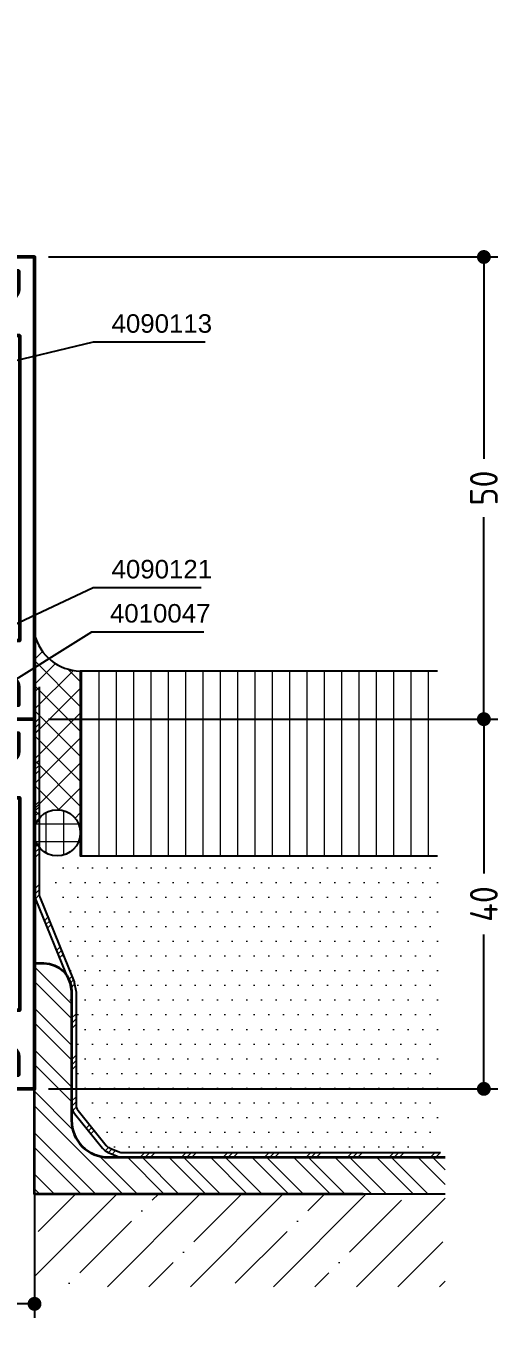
# Model space of a CAD drawing. Header units: millimetres. Extents: x 21 to 175, y 84 to 225.
# Drawn here: x 123.6 to 175.1, y 84.1 to 224.3 of the extents above; entities that cross this region are included whole.
import ezdxf

# ---------------------------------------------------------------- set-up
doc = ezdxf.new("R2010")
doc.units = ezdxf.units.MM
doc.linetypes.add('CENTER', pattern=[50.800000000000004, 31.75, -6.35, 6.35, -6.35])
for name, color, linetype, lineweight in [('AM_5', 3, 'Continuous', 25), ('AM_S', 80, 'Continuous', 50), ('Cent3', 70, 'CENTER', 18), ('Cont1', 7, 'Continuous', 35), ('Cont2', 2, 'Continuous', 25), ('Cont3', 70, 'Continuous', 18), ('Cont4', 10, 'Continuous', 13)]:
    doc.layers.add(name, color=color, linetype=linetype, lineweight=lineweight)
doc.styles.add('HBS_DIMTEXTSTYLE', font='isocp.shx')
doc.styles.add('SWISSL', font='swissl.ttf')
doc.dimstyles.new('Konstruktionsschnitt 1-1$0', dxfattribs={"dimtxt": 3, "dimasz": 1.5, "dimexe": 1.5, "dimexo": 1.5, "dimgap": 1.5, "dimtad": 0, "dimdsep": 46, "dimtxsty": 'HBS_DIMTEXTSTYLE', "dimblk": 'PUNKT', "dimcen": 0, "dimclrd": 3, "dimclre": 3, "dimclrt": 2, "dimadec": 1, "dimazin": 2, "dimtfac": 0.7, "dimtofl": 0, "dimtmove": 0, "dimatfit": 3, "dimfxl": 0, "dimtolj": 1, "dimtzin": 0, "dimarcsym": 0})

# ---------------------------------------------------------------- blocks, each defined once
blk = doc.blocks.new('*X4')
for p, q in [((142.5, 86.5), (142.5, 106.5)), ((144.375, 86.5), (144.375, 106.5)), ((146.25, 86.5), (146.25, 106.5)), ((148.125, 86.5), (148.125, 106.5)), ((150, 86.5), (150, 106.5)), ((151.875, 86.5), (151.875, 106.5)), ((153.75, 86.5), (153.75, 106.5)), ((155.625, 86.5), (155.625, 106.5)), ((157.5, 86.5), (157.5, 106.5)), ((159.375, 86.5), (159.375, 106.5)), ((161.25, 86.5), (161.25, 106.5)), ((163.125, 86.5), (163.125, 106.5)), ((165, 86.5), (165, 106.5)), ((166.875, 86.5), (166.875, 106.5)), ((168.75, 86.5), (168.75, 106.5)), ((170.625, 86.5), (170.625, 106.5)), ((172.5, 86.5), (172.5, 106.5)), ((174.375, 86.5), (174.375, 106.5)), ((176.25, 86.5), (176.25, 106.5)), ((178.125, 86.5), (178.125, 106.5)), ((179.9999999999999, 86.5), (179.9999999999999, 106.5))]:
    blk.add_line(p, q)
blk = doc.blocks.new('*U6')
h = blk.add_hatch()
h.set_pattern_fill('PLAST', color=256, scale=0.5, angle=45, style=0)
h.set_pattern_definition([(45, (-185.0010876446952, -152.7948722439128), (-2.245064030267288, 2.245064030267288), []), (45, (-185.2817206484787, -152.5142392401294), (-2.245064030267288, 2.245064030267288), []), (45, (-185.5623536522621, -152.233606236346), (-2.245064030267288, 2.245064030267288), [])])
h.paths.add_polyline_path([(0.07388437316225804, -22.77064102569818, -0.09700608637681388), (0, -22.39340125350159), (0, 0), (-0.5, 0), (-0.5, -22.39340125350162, 0.09700608637681471), (-0.3891734402565987, -22.95926091179655), (3.260397241431662, -31.91887940557162, -0.04838947198604319), (3.315636705481268, -32.10391567730719), (3.481355090914946, -32.95004272915057, -0.04838947066854372), (3.500000000027569, -33.14224622961147), (3.500000000027569, -45.21917253543637, 0.1710451778906384), (3.831402453431252, -46.15958721741929), (6.864437890690311, -49.928560457232, 0.1257755187291295), (7.459010288739023, -50.37396507401601), (8.453314343605797, -50.78581929866439, 0.09849140335716468), (9.027339492153487, -50.89999999989747), (43.41014726240854, -50.89999999989742), (43.41014726240854, -50.39999999989742), (9.027339492153459, -50.39999999989747, -0.09849140335716512), (8.644656059788332, -50.32387953240875), (7.65035200492153, -49.91202530776036, -0.1257755187291294), (7.253970406222408, -49.61508889657102), (4.220934968963348, -45.84611565675834, -0.1710451778906379), (4.000000000027569, -45.21917253543637), (4.000000000027569, -33.14224622961133, 0.04838947066854359), (3.972032636358648, -32.85394097892011), (3.806314250925027, -32.00781392707697, 0.04838947198604264), (3.723455054850518, -31.73025951947331)])
at = {"layer": 'Cont2'}
for points in [[(-0.5, 0), (-0.5, -22.39340125350162, 0.09700608637681246), (-0.3891734402565987, -22.95926091179655), (3.260397241431662, -31.91887940557162, -0.04838947198607767), (3.315636705481296, -32.10391567730733), (3.481355090914946, -32.95004272915057, -0.04838947066853883), (3.500000000027569, -33.14224622961146), (3.500000000027569, -45.21917253543637, 0.1710451778906408), (3.831402453431252, -46.1595872174193), (6.864437890690311, -49.928560457232, 0.125775518729126), (7.459010288738995, -50.373965074016), (8.453314343605797, -50.78581929866439, 0.09849140335714988), (9.027339492153402, -50.89999999989747), (43.41014726240854, -50.89999999989742)], [(0, 0), (0, -22.39340125350162, 0.09700608637681873), (0.07388437316228647, -22.77064102569824), (3.723455054850518, -31.73025951947331, -0.04838947198602649), (3.806314250924999, -32.00781392707687), (3.972032636358648, -32.85394097892011, -0.04838947066856553), (4.000000000027569, -33.14224622961146), (4.000000000027569, -45.21917253543637, 0.171045177890633), (4.220934968963348, -45.84611565675833), (7.253970406222408, -49.61508889657102, 0.125775518729126), (7.65035200492153, -49.91202530776036), (8.644656059788332, -50.32387953240875, 0.09849140335714988), (9.027339492153402, -50.39999999989747), (43.41014726240854, -50.39999999989742)]]:
    blk.add_lwpolyline(points, format="xyb", dxfattribs=at)
blk = doc.blocks.new('PUNKT')
at = {"color": 0, "linetype": 'Continuous'}
blk.add_line((-0.5, 0), (-1, 0), dxfattribs=at)
at = {"color": 0, "linetype": 'Continuous', "const_width": 0.5}
blk.add_lwpolyline([(-0.25, 0, 1), (0.25, 0, 1)], format="xyb", close=True, dxfattribs=at)
blk = doc.blocks.new('*D10')
at = {"layer": 'AM_5', "color": 3, "lineweight": -2, "transparency": 16777216}
for p, q in [((126.0010876446952, 149.2948722439128), (174.6103261059491, 149.2948722439128)), ((173.1103261059491, 147.7948722439128), (173.1103261059491, 132.596053346275)), ((173.1103261059491, 110.7948722439128), (173.1103261059491, 125.9936911415506)), ((126.0010876447228, 109.2948722439128), (174.6103261059491, 109.2948722439128))]:
    blk.add_line(p, q, dxfattribs=at)
at = {"layer": 'AM_5', "color": 3, "lineweight": -2, "transparency": 16777216, "xscale": 1.5, "yscale": 1.5, "zscale": 1.5}
for p, rotation in [((173.1103261059491, 149.2948722439128), 90), ((173.1103261059491, 109.2948722439128), 270)]:
    blk.add_blockref('PUNKT', p, dxfattribs=dict(at, rotation=rotation))
at = {"layer": 'AM_5', "color": 2, "transparency": 16777216, "insert": (173.1103261059491, 129.2948722439128), "char_height": 3, "attachment_point": 5, "rotation": 90, "style": 'HBS_DIMTEXTSTYLE'}
blk.add_mtext('\\A1;40', dxfattribs=at)
blk = doc.blocks.new('*D11')
at = {"layer": 'AM_5', "color": 3, "lineweight": -2, "transparency": 16777216}
for p, q in [((126.0010876446952, 199.2948722439128), (174.6103261059491, 199.2948722439128)), ((173.1103261059491, 197.7948722439128), (173.1103261059491, 177.446053346275)), ((173.1103261059491, 150.7948722439128), (173.1103261059491, 171.1436911415506)), ((126.0010876446952, 149.2948722439128), (174.6103261059491, 149.2948722439128))]:
    blk.add_line(p, q, dxfattribs=at)
at = {"layer": 'AM_5', "color": 3, "lineweight": -2, "transparency": 16777216, "xscale": 1.5, "yscale": 1.5, "zscale": 1.5}
for p, rotation in [((173.1103261059491, 199.2948722439128), 90), ((173.1103261059491, 149.2948722439128), 270)]:
    blk.add_blockref('PUNKT', p, dxfattribs=dict(at, rotation=rotation))
at = {"layer": 'AM_5', "color": 2, "transparency": 16777216, "insert": (173.1103261059491, 174.2948722439128), "char_height": 3, "attachment_point": 5, "rotation": 90, "style": 'HBS_DIMTEXTSTYLE'}
blk.add_mtext('\\A1;50', dxfattribs=at)
blk = doc.blocks.new('*D12')
at = {"layer": 'AM_5', "color": 3, "lineweight": -2, "transparency": 16777216}
for p, q in [((65.40108764469528, 107.7948722439128), (65.40108764469528, 84.53379331777117)), ((124.5010876446952, 96.3948722436425), (124.5010876446952, 84.53379331777117)), ((66.90108764469528, 86.03379331777117), (86.30122889446406, 86.03379331777117)), ((123.0010876446952, 86.03379331777117), (95.01171188594688, 86.03379331777117))]:
    blk.add_line(p, q, dxfattribs=at)
at = {"layer": 'AM_5', "color": 3, "lineweight": -2, "transparency": 16777216, "xscale": 1.5, "yscale": 1.5, "zscale": 1.5, "rotation": 180}
blk.add_blockref('PUNKT', (65.40108764469528, 86.03379331777117), dxfattribs=at)
at = {"layer": 'AM_5', "color": 3, "lineweight": -2, "transparency": 16777216, "xscale": 1.5, "yscale": 1.5, "zscale": 1.5}
blk.add_blockref('PUNKT', (124.5010876446952, 86.03379331777117), dxfattribs=at)
at = {"layer": 'AM_5', "color": 2, "transparency": 16777216, "insert": (90.65647039020547, 86.03379331777117), "char_height": 3, "attachment_point": 5, "style": 'HBS_DIMTEXTSTYLE'}
blk.add_mtext('\\A1;59.1', dxfattribs=at)
blk = doc.blocks.new('*S31')
at = {"layer": 'AM_5', "color": 3}
for p, q in [((130.8348752095081, 163.4939706959945), (104.2624440062256, 150.9682547480635)), ((142.5348073208455, 163.4939706959945), (130.8348752095081, 163.4939706959945))]:
    blk.add_line(p, q, dxfattribs=at)
at = {"layer": 'AM_5', "color": 3, "linetype": 'Continuous'}
blk.add_line((104.2624440062256, 150.9682547480635), (102.0010876446953, 149.9022963032044), dxfattribs=at)
at = {"layer": 'AM_5', "color": 2, "insert": (132.8348752095081, 164.4939706959945), "char_height": 2, "attachment_point": 7, "style": 'SWISSL'}
blk.add_mtext('4090121', dxfattribs=at)
blk = doc.blocks.new('*S32')
at = {"layer": 'AM_5', "color": 3}
for p, q in [((130.6588385191749, 158.7184684310669), (120.4210407842391, 152.3193868976063)), ((142.8095513501322, 158.7184684310669), (130.6588385191749, 158.7184684310669))]:
    blk.add_line(p, q, dxfattribs=at)
at = {"layer": 'AM_5', "color": 3, "linetype": 'Continuous'}
blk.add_line((120.4210407842391, 152.3193868976063), (118.3010876446842, 150.9943213573061), dxfattribs=at)
at = {"layer": 'AM_5', "color": 2, "insert": (132.6588385191749, 159.7184684310669), "char_height": 2, "attachment_point": 7, "style": 'SWISSL'}
blk.add_mtext('4010047', dxfattribs=at)
blk = doc.blocks.new('*S35')
at = {"layer": 'AM_5', "color": 3}
for p, q in [((130.8348752095081, 190.0729719448643), (104.4323177074278, 183.7488987719066)), ((142.9652214416873, 190.0729719448643), (130.8348752095081, 190.0729719448643))]:
    blk.add_line(p, q, dxfattribs=at)
at = {"layer": 'AM_5', "color": 3, "linetype": 'Continuous'}
blk.add_line((104.4323177074278, 183.7488987719066), (102.0010876446953, 183.1665583370527), dxfattribs=at)
at = {"layer": 'AM_5', "color": 2, "insert": (132.8348752095081, 191.0729719448643), "char_height": 2, "attachment_point": 7, "style": 'SWISSL'}
blk.add_mtext('4090113', dxfattribs=at)
blk = doc.blocks.new('WI1010557')
for points in [[(-54.49999999999998, 10.19999999999999), (-55.23354679286452, 11.81380294430133, 0.294107615057312), (-56.14391327032706, 12.40000000000001), (-56.29999999999998, 12.40000000000001, -0.4142135623730951), (-57.29999999999998, 13.40000000000001), (-57.29999999999997, 26.59999999999999, -0.414213562373095), (-56.29999999999997, 27.59999999999999), (-56.1439132703268, 27.59999999999999, 0.2941076150573486), (-55.2335467928642, 28.18619705569879), (-54.49999999999997, 29.80000000000003), (-54.49999999999998, 30.49999999999998), (-56.69999999999997, 29.49999999999997), (-57.49999999999998, 29.49999999999997), (-57.49999999999997, 33.89999999999998), (-56.69999999999997, 33.89999999999998), (-54.49999999999997, 32.89999999999998), (-54.49999999999997, 35.49999899999997), (-57.49999999999997, 35.49999999999983), (-57.72073743384593, 38.80000000000002), (-56.41437039865156, 38.80000000000001), (-56.85113467977101, 40.00000000000001), (-59.09999999999997, 40), (-59.09999999999997, 0), (-56.85113467977101, -7.105427357601002e-15), (-56.41437039865156, 1.199999999999989), (-57.72073743384593, 1.199999999999982), (-57.49999999999997, 4.500000000000171), (-54.49999999999997, 4.500001000000026), (-54.49999999999997, 7.100000000000023), (-56.69999999999997, 6.100000000000023), (-57.49999999999997, 6.100000000000023), (-57.49999999999998, 10.50000000000003), (-56.69999999999997, 10.50000000000003), (-54.49999999999998, 9.500000000000021), (-54.49999999999998, 10.19999999999999)], [(-20.49999999999996, 32.89999999999998), (-20.49999999999996, 32.9497840575384), (-18.49999999999996, 33.94999999999998), (-17.49999999999997, 33.94999999999999), (-17.49999999999997, 29.44999999999999), (-18.49999999999994, 29.44999999999998), (-20.49999999999996, 30.45021594246158), (-20.49999999999996, 30.49999999999999), (-54.49999999999999, 30.49999999999999), (-54.49999999999999, 30.45021594246158), (-56.5, 29.44999999999998), (-57.49999999999997, 29.44999999999999), (-57.49999999999997, 33.94999999999999), (-56.49999999999999, 33.94999999999998), (-54.49999999999999, 32.9497840575384), (-54.49999999999999, 32.89999999999999, 0.4142135623730951), (-53.49999999999999, 33.89999999999999), (-53.49999999999999, 33.99999999999999, -0.4142135623730951), (-51.99999999999999, 35.49999999999999), (-48.8, 35.49999999999999, 0.4142135623730954), (-47.99999999999999, 36.29999999999999), (-47.99999999999999, 38.49999999999999, 0.4142135623730945), (-48.19999999999999, 38.69999999999998), (-49.3, 38.69999999999998, -0.4142135623730944), (-49.49999999999999, 38.89999999999998), (-49.49999999999999, 38.99999999999999, -0.4142135623730933), (-48.69999999999999, 39.79999999999998), (-47.49999999999999, 39.79999999999998, -0.414213562373094), (-46.99999999999999, 39.29999999999998), (-46.99999999999999, 36.29999999999999, 0.4142135623730955), (-46.19999999999999, 35.49999999999999), (-28.8, 35.49999999999999, 0.4142135623730954), (-28, 36.29999999999999), (-27.99999999999999, 39.29999999999998, -0.4142135623730945), (-27.49999999999999, 39.79999999999998), (-26.3, 39.79999999999998, -0.4142135623730963), (-25.5, 38.99999999999999), (-25.49999999999999, 38.89999999999999, -0.4142135623731066), (-25.69999999999999, 38.69999999999998), (-26.8, 38.69999999999998, 0.4142135623730938), (-27, 38.49999999999999), (-26.99999999999999, 36.29999999999998, 0.414213562373095), (-26.19999999999999, 35.49999999999999), (-23, 35.49999999999999, -0.4142135623730951), (-21.5, 33.99999999999999), (-21.5, 33.89999999999999, 0.4142135623730951), (-20.49999999999996, 32.89999999999998)], [(-20.49999999999998, 10.2), (-19.76645320713581, 11.81380294430117, -0.2941076150573475), (-18.85608672967323, 12.39999999999999), (-18.69999999999998, 12.4, 0.4142135623730883), (-17.7, 13.4), (-17.7, 26.6, 0.4142135623730953), (-18.7, 27.6), (-18.8560867296732, 27.6, -0.2941076150573539), (-19.76645320713581, 28.18619705569882), (-20.49999999999997, 29.79999999999998), (-20.49999999999996, 30.49999999999998), (-18.29999999999998, 29.49999999999997), (-17.49999999999996, 29.49999999999997), (-17.49999999999997, 33.89999999999998), (-18.29999999999998, 33.89999999999998), (-20.49999999999997, 32.89999999999998), (-20.49999999999997, 35.49999899999997), (-17.49999999999997, 35.49999999999983), (-17.27926256615402, 38.80000000000003), (-18.58562960134839, 38.80000000000001), (-18.14886532022894, 40.00000000000001), (-15, 40, -0.4142135623730949), (-14, 39), (-14, 38.5), (-15.89999999999997, 38.5), (-15.90000000000001, 35.5), (-2.699999999999989, 35.5, 0.4142135623730951), (-1.699999999999989, 36.5), (-1.699999999999989, 38.5), (-3.5, 38.5), (-3.712132034355951, 39.01213203435598), (-3.310050506338676, 39.4142135623732, -0.1989123673796397), (-1.895836943965692, 40), (0, 40), (0, -3.552713678800501e-15), (-1.895836943965696, -3.552713678800501e-15, -0.1989123673796396), (-3.310050506338678, 0.5857864376267976), (-3.712132034355953, 0.9878679656440141), (-3.500000000000004, 1.499999999999996), (-1.699999999999992, 1.499999999999996), (-1.699999999999992, 3.499999999999996, 0.4142135623730951), (-2.699999999999992, 4.499999999999996), (-15.90000000000002, 4.5), (-15.89999999999997, 1.499999999999996), (-14, 1.499999999999996), (-14, 0.9999999999999964, -0.4142135623730951), (-15, -3.552713678800501e-15), (-18.14886532022894, -1.06581410364015e-14), (-18.58562960134839, 1.199999999999989), (-17.27926256615402, 1.199999999999974), (-17.49999999999997, 4.500000000000171), (-20.49999999999997, 4.500001000000026), (-20.49999999999997, 7.100000000000023), (-18.29999999999998, 6.100000000000023), (-17.49999999999997, 6.100000000000023), (-17.49999999999996, 10.50000000000003), (-18.29999999999998, 10.50000000000003), (-20.49999999999996, 9.500000000000014), (-20.49999999999998, 10.2)], [(-52, 31.69999999999998), (-52, 34.29999999999998, -0.4142135623730951), (-51.5, 34.79999999999998), (-45.8, 34.79999999999998, -0.4142135623730945), (-45.3, 34.29999999999999), (-45.3, 31.69999999999998, -0.4142135623730955), (-45.8, 31.19999999999998), (-51.5, 31.19999999999998, -0.4142135623730951), (-52, 31.69999999999998)], [(-44.59999999999999, 31.69999999999998), (-44.59999999999999, 34.29999999999999, -0.4142135623730945), (-44.09999999999999, 34.79999999999998), (-38.34999999999999, 34.79999999999998, -0.4142135623730945), (-37.84999999999999, 34.29999999999999), (-37.84999999999999, 31.69999999999998, -0.4142135623730955), (-38.34999999999999, 31.19999999999998), (-44.09999999999999, 31.19999999999998, -0.4142135623730955), (-44.59999999999999, 31.69999999999998)], [(-30.39999999999999, 31.69999999999998, -0.4142135623730945), (-30.89999999999999, 31.19999999999998), (-36.64999999999999, 31.19999999999998, -0.4142135623730946), (-37.14999999999999, 31.69999999999998), (-37.14999999999999, 34.29999999999998, -0.4142135623730955), (-36.64999999999999, 34.79999999999998), (-30.89999999999999, 34.79999999999998, -0.4142135623730951), (-30.39999999999999, 34.29999999999998), (-30.39999999999999, 31.69999999999998)], [(-29.69999999999999, 31.69999999999998), (-29.7, 34.29999999999998, -0.4142135623730958), (-29.2, 34.79999999999998), (-23.49999999999999, 34.79999999999998, -0.4142135623730951), (-22.99999999999999, 34.29999999999998), (-22.99999999999999, 31.69999999999998, -0.414213562373095), (-23.49999999999999, 31.19999999999998), (-29.19999999999999, 31.19999999999998, -0.4142135623730951), (-29.69999999999999, 31.69999999999998)], [(-2.200000000000003, 31.5), (-1.599999999999994, 31.5), (-1.599999999999994, 8.5), (-2.200000000000003, 8.5), (-2.199999999999999, 6), (-15.9, 6), (-15.9, 10.35, 0.1122811000652553), (-16.1016393442623, 11.23660187588392, -0.1122811000652559), (-16.2, 11.6690905958273), (-16.2, 28.33090940417271, -0.1122811000652545), (-16.10163934426229, 28.76339812411609, 0.1122811000652546), (-15.9, 29.65000000000001), (-15.9, 34), (-2.200000000000003, 34), (-2.200000000000003, 31.5)], [(-20.49999999999996, 7.100000000000009), (-20.49999999999996, 7.050215942461594), (-18.49999999999996, 6.050000000000013), (-17.49999999999997, 6.05000000000001), (-17.49999999999997, 10.55000000000001), (-18.49999999999994, 10.55000000000001), (-20.49999999999996, 9.549784057538421), (-20.49999999999996, 9.50000000000001), (-54.49999999999999, 9.500000000000014), (-54.49999999999999, 9.549784057538425), (-56.5, 10.55000000000002), (-57.49999999999997, 10.55000000000001), (-57.49999999999997, 6.050000000000014), (-56.49999999999999, 6.050000000000018), (-54.49999999999999, 7.050215942461598), (-54.49999999999999, 7.100000000000009, -0.4142135623730951), (-53.49999999999999, 6.100000000000009), (-53.49999999999999, 6.000000000000014, 0.4142135623730951), (-51.99999999999999, 4.500000000000013), (-48.8, 4.500000000000012, -0.4142135623730954), (-47.99999999999999, 3.700000000000012), (-47.99999999999999, 1.500000000000017, -0.4142135623730945), (-48.19999999999999, 1.300000000000017), (-49.3, 1.300000000000015, 0.4142135623730944), (-49.49999999999999, 1.100000000000015), (-49.49999999999999, 1.000000000000006, 0.4142135623730933), (-48.69999999999999, 0.2000000000000117), (-47.49999999999999, 0.2000000000000153, 0.414213562373094), (-46.99999999999999, 0.7000000000000153), (-46.99999999999999, 3.700000000000012, -0.4142135623730955), (-46.19999999999999, 4.500000000000012), (-28.8, 4.500000000000009, -0.4142135623730954), (-28, 3.700000000000009), (-27.99999999999999, 0.7000000000000126, 0.4142135623730945), (-27.49999999999999, 0.2000000000000135), (-26.3, 0.2000000000000099, 0.4142135623730963), (-25.5, 1.000000000000011), (-25.49999999999999, 1.100000000000005, 0.4142135623731066), (-25.69999999999999, 1.300000000000013), (-26.8, 1.300000000000015, -0.4142135623730938), (-27, 1.500000000000014), (-26.99999999999999, 3.70000000000001, -0.414213562373095), (-26.19999999999999, 4.500000000000009), (-23, 4.50000000000001, 0.4142135623730951), (-21.5, 6.00000000000001), (-21.5, 6.100000000000004, -0.4142135623730951), (-20.49999999999996, 7.100000000000009)], [(-52, 8.300000000000017), (-52, 5.700000000000013, 0.4142135623730951), (-51.5, 5.200000000000013), (-45.8, 5.200000000000012, 0.4142135623730945), (-45.3, 5.700000000000012), (-45.3, 8.300000000000015, 0.4142135623730955), (-45.8, 8.800000000000015), (-51.5, 8.800000000000017, 0.4142135623730951), (-52, 8.300000000000017)], [(-44.59999999999999, 8.300000000000015), (-44.59999999999999, 5.700000000000011, 0.4142135623730945), (-44.09999999999999, 5.200000000000012), (-38.34999999999999, 5.200000000000012, 0.4142135623730945), (-37.84999999999999, 5.70000000000001), (-37.84999999999999, 8.300000000000015, 0.4142135623730955), (-38.34999999999999, 8.800000000000015), (-44.09999999999999, 8.800000000000015, 0.4142135623730955), (-44.59999999999999, 8.300000000000015)], [(-30.39999999999999, 8.300000000000015, 0.4142135623730945), (-30.89999999999999, 8.800000000000013), (-36.64999999999999, 8.800000000000015, 0.4142135623730946), (-37.14999999999999, 8.300000000000015), (-37.14999999999999, 5.700000000000012, 0.4142135623730955), (-36.64999999999999, 5.200000000000011), (-30.89999999999999, 5.20000000000001, 0.4142135623730951), (-30.39999999999999, 5.70000000000001), (-30.39999999999999, 8.300000000000015)], [(-29.69999999999999, 8.300000000000013), (-29.7, 5.700000000000012, 0.4142135623730958), (-29.2, 5.20000000000001), (-23.49999999999999, 5.20000000000001, 0.4142135623730951), (-22.99999999999999, 5.700000000000009), (-22.99999999999999, 8.300000000000013, 0.414213562373095), (-23.49999999999999, 8.800000000000013), (-29.19999999999999, 8.800000000000013, 0.4142135623730951), (-29.69999999999999, 8.300000000000013)]]:
    blk.add_lwpolyline(points, format="xyb", close=True)
blk = doc.blocks.new('WI1910148')
for points in [[(20.49999999999999, 39.79999999999998), (20.49999999999998, 40.49999999999998), (18.29999999999999, 39.49999999999997), (17.49999999999998, 39.49999999999997), (17.49999999999999, 43.89999999999998), (18.29999999999999, 43.89999999999998), (20.49999999999999, 42.89999999999998), (20.49999999999999, 45.49999899999997), (17.49999999999999, 45.49999999999983), (17.27926256615403, 48.80000000000002), (18.5856296013484, 48.80000000000001), (18.14886532022895, 50.00000000000001), (15, 50, 0.4142135623730951), (14, 49), (14, 48.5), (15.9, 48.5), (15.9, 45.5), (2.799999999999997, 45.5, -0.4142135623730951), (1.799999999999997, 46.5), (1.799999999999983, 66), (3.500000000000014, 66), (3.5, 65), (4.5, 65), (4.5, 68.5), (3.499999999999986, 68.5), (3.5, 67.5), (2.300000000000008, 67.5, -0.4142135623730964), (1.5, 68.30000000000001), (1.5, 72.7, -0.4142135623730963), (2.299999999999994, 73.5), (3.5, 73.5), (3.5, 72.5), (4.5, 72.5), (4.5, 75), (9.184850993605092e-17, 75), (-9.184850993605146e-17, 1.224646799147353e-16), (1.895836943965691, -2.220446049250313e-16, 0.1989123673796397), (3.310050506338675, 0.5857864376267999), (3.71213203435595, 0.9878679656440176), (3.499999999999999, 1.5), (1.699999999999988, 1.5), (1.699999999999988, 3.5, -0.414213562373095), (2.699999999999989, 4.5), (15.90000000000001, 4.5), (15.89999999999997, 1.5), (14, 1.5), (14, 1, 0.4142135623730951), (15, 0), (18.14886532022897, -6.898236322439022e-15), (18.58562960134843, 1.199999999999989), (17.27926256615406, 1.199999999999982), (17.50000000000001, 4.500000000000171), (20.50000000000001, 4.500001000000027), (20.50000000000001, 7.100000000000024), (18.30000000000001, 6.100000000000023), (17.50000000000001, 6.100000000000023), (17.5, 10.50000000000003), (18.30000000000001, 10.50000000000003), (20.5, 9.500000000000021), (20.50000000000001, 10.19999999999999), (19.76645320713582, 11.81380294430119, 0.2941076150573523), (18.85608672967322, 12.4), (18.7, 12.4, -0.4142135623730951), (17.7, 13.4), (17.7, 36.59999999999999, -0.4142135623730951), (18.7, 37.59999999999999), (18.85608672967322, 37.59999999999999, 0.2941076150573537), (19.76645320713582, 38.18619705569881), (20.49999999999999, 39.79999999999998)], [(54.5, 42.89999999999998), (54.5, 42.9497840575384), (56.5, 43.94999999999998), (57.49999999999999, 43.94999999999999), (57.49999999999999, 39.44999999999999), (56.50000000000001, 39.44999999999998), (54.5, 40.45021594246158), (54.5, 40.49999999999999), (20.49999999999998, 40.49999999999999), (20.49999999999998, 40.45021594246158), (18.49999999999996, 39.44999999999998), (17.49999999999999, 39.44999999999999), (17.49999999999999, 43.94999999999999), (18.49999999999998, 43.94999999999998), (20.49999999999998, 42.9497840575384), (20.49999999999998, 42.89999999999999, 0.4142135623730951), (21.49999999999998, 43.89999999999999), (21.49999999999998, 43.99999999999999, -0.4142135623730951), (22.99999999999998, 45.49999999999999), (26.19999999999997, 45.49999999999999, 0.4142135623730954), (26.99999999999997, 46.29999999999999), (26.99999999999997, 48.49999999999999, 0.4142135623730945), (26.79999999999997, 48.69999999999998), (25.69999999999997, 48.69999999999998, -0.4142135623730944), (25.49999999999997, 48.89999999999998), (25.49999999999997, 48.99999999999999, -0.4142135623730933), (26.29999999999997, 49.79999999999998), (27.49999999999997, 49.79999999999998, -0.414213562373094), (27.99999999999997, 49.29999999999998), (27.99999999999997, 46.29999999999999, 0.4142135623730955), (28.79999999999997, 45.49999999999999), (46.19999999999996, 45.49999999999999, 0.4142135623730954), (46.99999999999996, 46.29999999999999), (46.99999999999997, 49.29999999999998, -0.4142135623730945), (47.49999999999997, 49.79999999999998), (48.69999999999996, 49.79999999999998, -0.4142135623730963), (49.49999999999996, 48.99999999999999), (49.49999999999997, 48.89999999999999, -0.4142135623731066), (49.29999999999997, 48.69999999999998), (48.19999999999996, 48.69999999999998, 0.4142135623730938), (47.99999999999996, 48.49999999999999), (47.99999999999997, 46.29999999999998, 0.414213562373095), (48.79999999999997, 45.49999999999999), (51.99999999999996, 45.49999999999999, -0.4142135623730951), (53.49999999999996, 43.99999999999999), (53.49999999999996, 43.89999999999999, 0.4142135623730951), (54.5, 42.89999999999998)], [(54.49999999999999, 39.79999999999998), (54.49999999999999, 40.49999999999998), (56.69999999999998, 39.49999999999997), (57.49999999999999, 39.49999999999997), (57.49999999999999, 43.89999999999998), (56.69999999999998, 43.89999999999998), (54.49999999999999, 42.89999999999998), (54.49999999999999, 45.49999899999997), (57.49999999999999, 45.49999999999983), (57.72073743384594, 48.80000000000002), (56.41437039865157, 48.80000000000001), (56.85113467977102, 50.00000000000001), (59.99999999999997, 50, -0.4142135623730949), (60.99999999999997, 49), (60.99999999999997, 48.5), (59.09999999999999, 48.5), (59.09999999999996, 45.5), (72.29999999999998, 45.5, 0.4142135623730951), (73.29999999999998, 46.5), (73.29999999999998, 48.5), (71.49999999999997, 48.5), (71.28786796564403, 49.01213203435599), (71.6899494936613, 49.4142135623732, -0.1989123673796395), (73.10416305603428, 50), (74.99999999999997, 50), (74.99999999999997, 0), (73.10416305603428, 0, -0.1989123673796384), (71.6899494936613, 0.585786437626794), (71.28786796564403, 0.9878679656440141), (71.49999999999997, 1.5), (73.29999999999998, 1.5), (73.29999999999998, 3.5, 0.4142135623730951), (72.29999999999998, 4.5), (59.09999999999996, 4.5), (59.09999999999999, 1.5), (60.99999999999997, 1.5), (60.99999999999997, 1, -0.4142135623730953), (59.99999999999997, 0), (56.85113467977101, -7.105427357601002e-15), (56.41437039865156, 1.199999999999989), (57.72073743384593, 1.199999999999982), (57.49999999999998, 4.500000000000171), (54.49999999999998, 4.500001000000026), (54.49999999999998, 7.100000000000023), (56.69999999999997, 6.100000000000023), (57.49999999999998, 6.100000000000023), (57.49999999999999, 10.50000000000003), (56.69999999999997, 10.50000000000003), (54.49999999999999, 9.500000000000021), (54.49999999999999, 10.20000000000002), (55.23354679286415, 11.81380294430118, -0.2941076150573527), (56.14391327032675, 12.4), (56.29999999999997, 12.4, 0.4142135623730951), (57.29999999999997, 13.4), (57.29999999999997, 36.59999999999999, 0.4142135623730951), (56.29999999999997, 37.59999999999999), (56.14391327032675, 37.59999999999999, -0.2941076150573532), (55.23354679286415, 38.18619705569881), (54.49999999999999, 39.79999999999998)], [(2.199999999999999, 41.5), (1.599999999999999, 41.5), (1.599999999999999, 8.5), (2.200000000000003, 8.5), (2.200000000000002, 6), (15.9, 5.999999999999999), (15.9, 10.35000000000002, -0.1122811000652539), (16.10163934426229, 11.23660187588394, 0.1122811000652542), (16.2, 11.66909059582731), (16.2, 38.33090940417269, 0.112281100065254), (16.10163934426229, 38.76339812411607, -0.1122811000652529), (15.9, 39.64999999999998), (15.9, 44), (2.200000000000003, 44), (2.199999999999999, 41.5)], [(22.99999999999996, 41.69999999999998), (22.99999999999996, 44.29999999999998, -0.4142135623730951), (23.49999999999996, 44.79999999999998), (29.19999999999996, 44.79999999999998, -0.4142135623730945), (29.69999999999996, 44.29999999999999), (29.69999999999997, 41.69999999999998, -0.4142135623730955), (29.19999999999997, 41.19999999999998), (23.49999999999996, 41.19999999999998, -0.4142135623730951), (22.99999999999996, 41.69999999999998)], [(30.39999999999996, 41.69999999999998), (30.39999999999997, 44.29999999999999, -0.4142135623730945), (30.89999999999997, 44.79999999999998), (36.64999999999996, 44.79999999999998, -0.4142135623730945), (37.14999999999996, 44.29999999999999), (37.14999999999997, 41.69999999999998, -0.4142135623730955), (36.64999999999997, 41.19999999999998), (30.89999999999996, 41.19999999999998, -0.4142135623730955), (30.39999999999996, 41.69999999999998)], [(44.59999999999997, 41.69999999999998, -0.4142135623730945), (44.09999999999997, 41.19999999999998), (38.34999999999997, 41.19999999999998, -0.4142135623730946), (37.84999999999997, 41.69999999999998), (37.84999999999997, 44.29999999999998, -0.4142135623730955), (38.34999999999997, 44.79999999999998), (44.09999999999997, 44.79999999999998, -0.4142135623730951), (44.59999999999997, 44.29999999999998), (44.59999999999997, 41.69999999999998)], [(45.29999999999997, 41.69999999999998), (45.29999999999997, 44.29999999999998, -0.4142135623730958), (45.79999999999997, 44.79999999999998), (51.49999999999997, 44.79999999999998, -0.4142135623730951), (51.99999999999997, 44.29999999999998), (51.99999999999997, 41.69999999999998, -0.414213562373095), (51.49999999999997, 41.19999999999998), (45.79999999999997, 41.19999999999998, -0.4142135623730951), (45.29999999999997, 41.69999999999998)], [(72.79999999999997, 41.5), (73.39999999999998, 41.5), (73.39999999999998, 8.5), (72.79999999999997, 8.5), (72.79999999999997, 6), (59.09999999999997, 6), (59.09999999999997, 10.35000000000002, 0.1122811000652542), (58.89836065573768, 11.23660187588393, -0.1122811000652535), (58.79999999999998, 11.6690905958273), (58.79999999999997, 38.33090940417269, -0.1122811000652536), (58.89836065573768, 38.76339812411607, 0.1122811000652541), (59.09999999999997, 39.65), (59.09999999999997, 44), (72.79999999999997, 44), (72.79999999999997, 41.5)], [(54.5, 7.100000000000002), (54.5, 7.050215942461587), (56.5, 6.050000000000006), (57.49999999999999, 6.050000000000002), (57.49999999999999, 10.55), (56.50000000000001, 10.55000000000001), (54.5, 9.549784057538414), (54.5, 9.500000000000004), (20.49999999999998, 9.500000000000007), (20.49999999999998, 9.549784057538417), (18.49999999999996, 10.55000000000001), (17.49999999999999, 10.55000000000001), (17.49999999999999, 6.050000000000007), (18.49999999999998, 6.050000000000011), (20.49999999999998, 7.050215942461591), (20.49999999999998, 7.100000000000001, -0.4142135623730951), (21.49999999999998, 6.100000000000001), (21.49999999999998, 6.000000000000007, 0.4142135623730951), (22.99999999999998, 4.500000000000006), (26.19999999999997, 4.500000000000004, -0.4142135623730954), (26.99999999999997, 3.700000000000005), (26.99999999999997, 1.50000000000001, -0.4142135623730945), (26.79999999999997, 1.30000000000001), (25.69999999999997, 1.300000000000008, 0.4142135623730944), (25.49999999999997, 1.100000000000008), (25.49999999999997, 0.9999999999999991, 0.4142135623730933), (26.29999999999997, 0.2000000000000046), (27.49999999999997, 0.2000000000000082, 0.414213562373094), (27.99999999999996, 0.7000000000000082), (27.99999999999997, 3.700000000000005, -0.4142135623730955), (28.79999999999997, 4.500000000000005), (46.19999999999996, 4.500000000000002, -0.4142135623730954), (46.99999999999996, 3.700000000000002), (46.99999999999997, 0.7000000000000055, 0.4142135623730945), (47.49999999999997, 0.2000000000000064), (48.69999999999996, 0.2000000000000028, 0.4142135623730963), (49.49999999999996, 1.000000000000004), (49.49999999999997, 1.099999999999998, 0.4142135623731066), (49.29999999999997, 1.300000000000006), (48.19999999999996, 1.300000000000008, -0.4142135623730938), (47.99999999999996, 1.500000000000007), (47.99999999999997, 3.700000000000003, -0.414213562373095), (48.79999999999997, 4.500000000000002), (51.99999999999996, 4.500000000000003, 0.4142135623730951), (53.49999999999996, 6.000000000000003), (53.49999999999996, 6.099999999999997, -0.4142135623730951), (54.5, 7.100000000000002)], [(22.99999999999996, 8.30000000000001), (22.99999999999996, 5.700000000000006, 0.4142135623730951), (23.49999999999996, 5.200000000000006), (29.19999999999996, 5.200000000000005, 0.4142135623730945), (29.69999999999996, 5.700000000000005), (29.69999999999997, 8.300000000000008, 0.4142135623730955), (29.19999999999997, 8.800000000000008), (23.49999999999996, 8.80000000000001, 0.4142135623730951), (22.99999999999996, 8.30000000000001)], [(30.39999999999996, 8.300000000000008), (30.39999999999997, 5.700000000000004, 0.4142135623730945), (30.89999999999997, 5.200000000000005), (36.64999999999996, 5.200000000000005, 0.4142135623730945), (37.14999999999996, 5.700000000000003), (37.14999999999997, 8.300000000000008, 0.4142135623730955), (36.64999999999997, 8.800000000000008), (30.89999999999996, 8.800000000000008, 0.4142135623730955), (30.39999999999996, 8.300000000000008)], [(44.59999999999997, 8.300000000000008, 0.4142135623730945), (44.09999999999997, 8.800000000000006), (38.34999999999997, 8.800000000000008, 0.4142135623730946), (37.84999999999997, 8.300000000000008), (37.84999999999997, 5.700000000000005, 0.4142135623730955), (38.34999999999997, 5.200000000000004), (44.09999999999997, 5.200000000000003, 0.4142135623730951), (44.59999999999997, 5.700000000000003), (44.59999999999997, 8.300000000000008)], [(45.29999999999997, 8.300000000000006), (45.29999999999997, 5.700000000000005, 0.4142135623730958), (45.79999999999997, 5.200000000000003), (51.49999999999997, 5.200000000000003, 0.4142135623730951), (51.99999999999997, 5.700000000000002), (51.99999999999997, 8.300000000000006, 0.414213562373095), (51.49999999999997, 8.800000000000006), (45.79999999999997, 8.800000000000006, 0.4142135623730951), (45.29999999999997, 8.300000000000006)]]:
    blk.add_lwpolyline(points, format="xyb", close=True)

msp = doc.modelspace()

# ---------------------------------------------------------------- hatches: boundary and pattern name
at = {"layer": 'Cent3'}
h = msp.add_hatch(dxfattribs=at)
h.set_pattern_fill('ANSI35', color=256, style=0)
h.set_pattern_definition([(45, (-220.8489123553048, -4.91490837951163), (-4.490128060534576, 4.490128060534577), []), (45, (-216.3587823553048, -4.91490837951163), (-4.490128060534576, 4.490128060534577), [7.9375, -1.5875, 0, -1.5875])])
h.paths.add_polyline_path([(168.9112349071038, 97.8948722436425), (124.5010876447228, 97.8948722436425), (124.5010876447228, 87.89487224364244), (168.9112349071038, 87.89487224364244)])
at = {"layer": 'Cont3'}
h = msp.add_hatch(dxfattribs=at)
h.set_pattern_fill('ANSI37', color=256, scale=0.6, angle=-90.00000000000001, style=0)
h.set_pattern_definition([(315, (-78.96728552615335, 372.5588415324198), (1.347038418160373, 1.347038418160373), []), (44.99999999999999, (-78.96728552615335, 372.5588415324198), (-1.347038418160373, 1.347038418160373), [])])
edge = h.paths.add_edge_path()
edge.add_arc((126.9762062309449, 137.0008722438529), 2.50000000000002, 8.090325720265184, 90.55829241132437, ccw=False)
edge.add_line((129.4513248171945, 137.3527074098066), (129.4513248171945, 154.5008722438529))
edge.add_arc((129.5463737554165, 159.6818698866131), 5.18186943823788, 193.1841401228956, 268.9489877160662, ccw=False)
edge.add_line((124.5010876446952, 158.4999820171825), (124.5003884304183, 137.3477529417819))
edge.add_arc((126.9762062309449, 137.000872243853), 2.499999999999959, 90.55829241132312, 172.0243475417694, ccw=False)
h = msp.add_hatch(dxfattribs=at)
h.set_pattern_fill('ANSI37', color=256, scale=0.6, angle=-45.00000000000001, style=0)
h.set_pattern_definition([(360, (-99.02516244894801, 391.3172176575677), (6.829981729922912e-16, 1.905), []), (90, (-99.02516244894801, 391.3172176575677), (-1.905, 6.829981729922912e-16), [])])
edge = h.paths.add_edge_path()
edge.add_arc((126.9513248171945, 137.0008722438529), 2.5, 0, 360)
h = msp.add_hatch(dxfattribs=at)
h.set_pattern_fill('DOTS', color=256, style=0)
h.set_pattern_definition([(0, (-220.8489123553048, -4.91490837951163), (0.79375, 1.5875), [0, -1.5875])])
h.paths.add_polyline_path([(168.1103261059491, 134.5008722438529), (129.4513248171945, 134.5008722438529), (126.0958098495132, 134.5008722438529), (129.434352550254, 107.9251389762821), (131.7753869907941, 102.9597099435731), (168.9112349071038, 103.0411106915875)])
at = {"layer": 'Cont4'}
h = msp.add_hatch(dxfattribs=at)
h.set_pattern_fill('STEEL', color=256, angle=90, style=0)
h.set_pattern_definition([(135, (-219.5489123554298, -4.91490837951163), (-2.245064030267288, -2.245064030267288), []), (135, (-221.1364123554298, -4.91490837951163), (-2.245064030267288, -2.245064030267288), [])])
edge = h.paths.add_edge_path()
edge.add_line((124.5010876446952, 111.2948722439128), (124.5010876447228, 97.89487224401536))
edge.add_line((124.5010876447228, 97.89487224401539), (160.0510876447229, 97.89487224401536))
edge.add_line((160.0510876447229, 97.89487224401533), (168.9112349071038, 97.89487224364247))
edge.add_line((168.9112349071038, 97.8948722436425), (168.9112349071038, 101.8948722440154))
edge.add_line((168.9112349071038, 101.8948722440154), (132.5010876447228, 101.8948722440153))
edge.add_arc((132.5010876447228, 105.8948722440153), 4, 180, 270, ccw=False)
edge.add_line((128.5010876447228, 105.8948722440153), (128.5010876447228, 119.8948722440153))
edge.add_arc((125.5010876447228, 119.8948722440153), 3, 0, 90)
edge.add_line((125.5010876447228, 122.8948722440153), (124.5010876447228, 122.8948722440153))
edge.add_line((124.5010876447228, 122.8948722440153), (124.5010876447228, 120.4288740089481))
edge.add_line((124.5010876447228, 120.4288740089481), (124.5010876446952, 111.2948722439128))

# ---------------------------------------------------------------- linework, layer by layer
at = {"layer": 'Cont1'}
msp.add_lwpolyline([(160.0510876447229, 97.89487224401533), (124.5010876447228, 97.89487224401539), (124.5010876447228, 122.8948722440153), (125.5010876447228, 122.8948722440153, -0.4142135623730951), (128.5010876447228, 119.8948722440153), (128.5010876447228, 105.8948722440153, 0.4142135623730951), (132.5010876447228, 101.8948722440153), (168.9112349071038, 101.8948722440154)], format="xyb", dxfattribs=at)
at = {"layer": 'Cont2'}
for points in [[(168.1103261059491, 154.5008722438529), (129.4513248171945, 154.5008722438529), (129.4513248171945, 134.5008722438529), (168.1103261059491, 134.5008722438529)], [(168.9112349071038, 97.8948722436425), (124.5010876447228, 97.8948722436425), (124.5010876447228, 87.89487224364244)]]:
    msp.add_lwpolyline(points, dxfattribs=at)
msp.add_circle((126.9513248171945, 137.0008722438529), 2.5, dxfattribs=at)
msp.add_arc((129.5463737554164, 159.6818698866131), 5.181869438237841, 193.1841401228952, 268.9489877160672, dxfattribs=at)

# ---------------------------------------------------------------- block references
at = {"layer": 'AM_5'}
for name in ['*S35', '*S31', '*S32']:
    msp.add_blockref(name, (0, 0), dxfattribs=at)
at = {"layer": 'AM_S'}
for name, p in [('WI1910148', (49.50108764469528, 149.2948722439128)), ('WI1010557', (124.5010876446952, 109.2948722439128))]:
    msp.add_blockref(name, p, dxfattribs=at)
at = {"layer": 'Cont3'}
for name, p in [('*X4', (-12.88967389405082, 48.00087224385292)), ('*U6', (125.0010876446952, 152.7948722439128))]:
    msp.add_blockref(name, p, dxfattribs=at)

# ---------------------------------------------------------------- dimensions: what is measured, and where the dimension line sits
at = {"layer": 'AM_5'}
for base, p1, p2, picture, middle in [((173.1103261059491, 149.2948722439128), (124.5010876446952, 199.2948722439128), (124.5010876446952, 149.2948722439128), '*D11', (173.1103261059491, 174.2948722439128)), ((173.1103261059491, 109.2948722439128), (124.5010876446952, 149.2948722439128), (124.5010876447228, 109.2948722439128), '*D10', (173.1103261059491, 129.2948722439128))]:
    dim = msp.add_linear_dim(base=base, p1=p1, p2=p2, angle=90, dimstyle='Konstruktionsschnitt 1-1$0', override={"dimscale": 1}, dxfattribs=at)
    dim.commit()
    dim.dimension.update_dxf_attribs({"geometry": picture, "text_midpoint": middle, "dimtype": 160})
dim = msp.add_linear_dim(base=(65.40108764469528, 86.03379331777117), p1=(124.5010876446952, 97.8948722436425), p2=(65.40108764469528, 109.2948722439128), dimstyle='Konstruktionsschnitt 1-1$0', override={"dimscale": 1}, dxfattribs=at)
dim.commit()
dim.dimension.update_dxf_attribs({"geometry": '*D12', "text_midpoint": (90.65647039020547, 86.03379331777117), "dimtype": 160})

doc.saveas('drawing.dxf')
